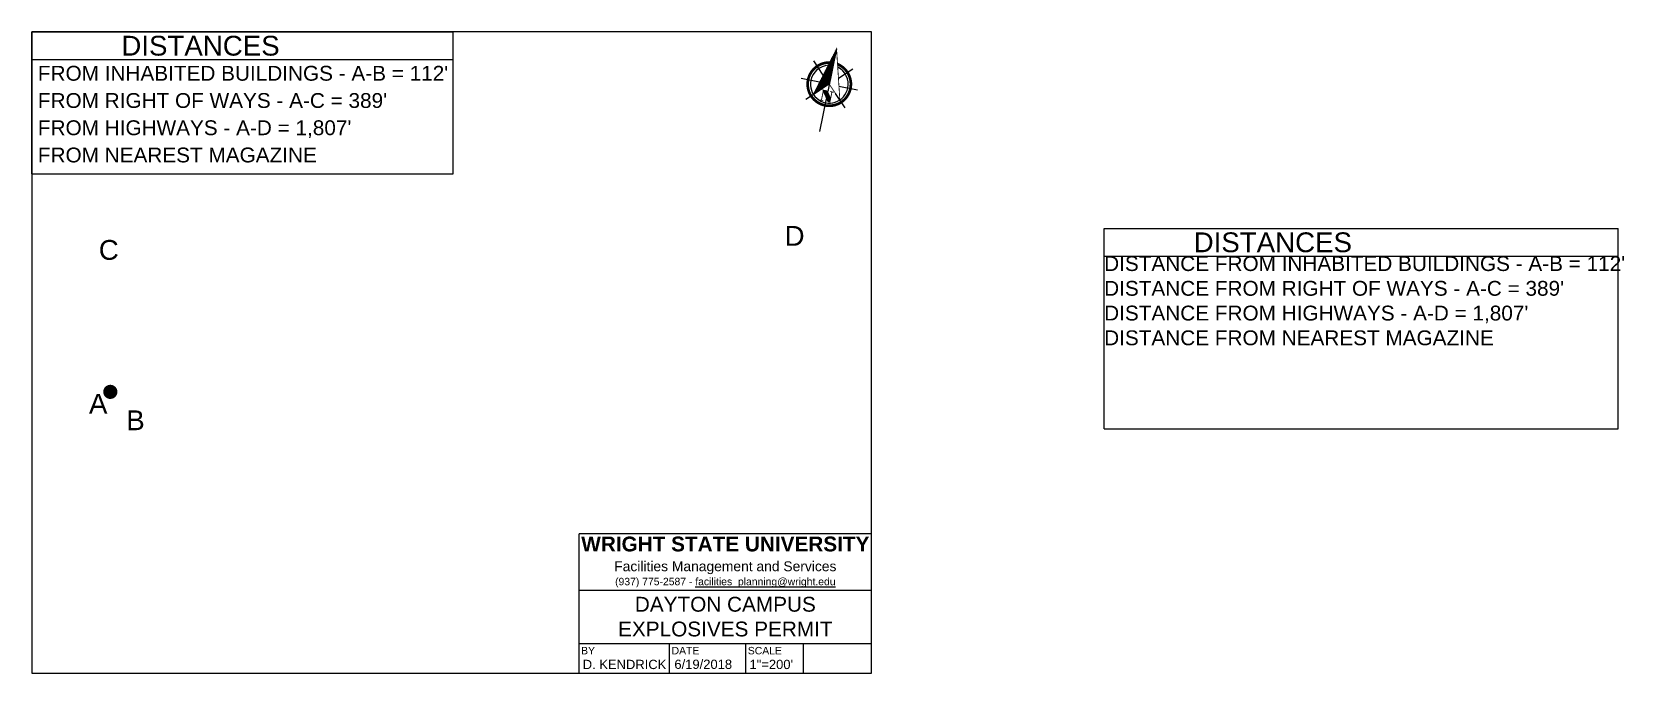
# Paper-space layout 'Letter2 (2)' of a CAD drawing. Header units: inches. Extents: x 0.1 to 20.2, y 0 to 8.1.
import ezdxf
from ezdxf.enums import TextEntityAlignment as Align

# ---------------------------------------------------------------- set-up
doc = ezdxf.new("R2010")
doc.units = ezdxf.units.IN
doc.header["$LTSCALE"] = 0.5
doc.header["$MEASUREMENT"] = 0
doc.set_wipeout_variables(frame=1)
for name, color, linetype in [('BORDER', 11, 'Continuous'), ('BORDER-NOTE', 2, 'Continuous'), ('North Arrow', 2, 'Continuous'), ('Wipeout', 7, 'Continuous'), ('XREF - Off Campus', 7, 'Continuous')]:
    doc.layers.add(name, color=color, linetype=linetype)
doc.layers.add('Viewport', color=6, linetype='Continuous', plot=False)
doc.styles.add('Arial', font='arial.ttf')
doc.styles.add('Title Block', font='arial.ttf')

# ---------------------------------------------------------------- blocks, each defined once
blk = doc.blocks.new('*X9')
at = {"color": 0}
for p, q in [((146.36, -413.14), (147.62, -411.88)), ((146.55, -412.41), (147.62, -411.35)), ((146.75, -411.68), (147.62, -410.82)), ((146.95, -410.95), (147.62, -410.29)), ((147.15, -410.22), (147.62, -409.76)), ((147.35, -409.49), (147.62, -409.23)), ((147.55, -408.76), (147.62, -408.7)), ((144.16, -421.17), (147.62, -417.71)), ((144.36, -420.44), (147.62, -417.18)), ((144.56, -419.71), (147.62, -416.65)), ((144.76, -418.98), (147.62, -416.12)), ((144.96, -418.25), (147.62, -415.59)), ((145.16, -417.52), (147.62, -415.06)), ((145.36, -416.79), (147.62, -414.53)), ((145.56, -416.06), (147.62, -414)), ((145.76, -415.33), (147.62, -413.47)), ((145.96, -414.6), (147.62, -412.94)), ((146.16, -413.87), (147.62, -412.41)), ((142.76, -426.28), (147.62, -421.42)), ((142.96, -425.55), (147.62, -420.89)), ((143.16, -424.82), (147.62, -420.36)), ((143.36, -424.09), (147.62, -419.83)), ((143.56, -423.36), (147.62, -419.3)), ((143.76, -422.63), (147.62, -418.77)), ((143.96, -421.9), (147.62, -418.24))]:
    blk.add_line(p, q, dxfattribs=at)
blk = doc.blocks.new('north_small')
at = {"layer": 'North Arrow'}
blk.add_hatch(color=256, dxfattribs=at).paths.add_polyline_path([(0.153, 0.79), (0.041, 0.813), (0.04, 0.805), (0.069, 0.799), (0.034, 0.63), (0.034, 0.626), (0.033, 0.623), (0.032, 0.621), (0.03, 0.618), (0.029, 0.616), (0.028, 0.614), (0.026, 0.613), (0.024, 0.612), (0.023, 0.612), (0.021, 0.612), (0.019, 0.611), (0.016, 0.611), (0.013, 0.611), (0.01, 0.612), (0.006, 0.612), (0.002, 0.613), (0, 0.613), (-0.001, 0.605), (0.068, 0.591), (0.069, 0.599), (0.065, 0.6), (0.061, 0.601), (0.058, 0.602), (0.054, 0.604), (0.052, 0.605), (0.05, 0.606), (0.048, 0.607), (0.047, 0.608), (0.046, 0.609), (0.045, 0.611), (0.045, 0.613), (0.044, 0.615), (0.044, 0.618), (0.044, 0.621), (0.045, 0.625), (0.046, 0.628), (0.073, 0.762), (0.158, 0.573), (0.204, 0.563), (0.24, 0.738), (0.241, 0.742), (0.242, 0.745), (0.243, 0.748), (0.244, 0.751), (0.245, 0.753), (0.247, 0.755), (0.248, 0.756), (0.249, 0.757), (0.251, 0.758), (0.253, 0.758), (0.255, 0.758), (0.258, 0.758), (0.261, 0.758), (0.264, 0.758), (0.267, 0.758), (0.271, 0.757), (0.273, 0.757), (0.275, 0.765), (0.206, 0.779), (0.205, 0.771), (0.205, 0.771), (0.209, 0.77), (0.213, 0.769), (0.217, 0.767), (0.22, 0.766), (0.222, 0.765), (0.225, 0.764), (0.226, 0.762), (0.228, 0.761), (0.229, 0.759), (0.229, 0.758), (0.23, 0.756), (0.23, 0.753), (0.23, 0.75), (0.23, 0.747), (0.229, 0.744), (0.229, 0.74), (0.212, 0.659)])
for p, q in [((0.329, 1.605), (0.159, 0.777)), ((0.07, 1.095), (-0.113, 1.373)), ((0, 0.955), (-0.358, 1.029)), ((0.366, 1.034), (0.644, 1.218)), ((0.01, 0.799), (-0.269, 0.616)), ((0.13, 0.634), (0, 0)), ((0.305, 0.739), (0.489, 0.46)), ((0.376, 0.878), (0.734, 0.805))]:
    blk.add_line(p, q, dxfattribs=at)
for points, const_width in [([(-0.122, 0.715), (0.329, 1.605), (0.393, 0.612), (0.188, 0.917), (-0.122, 0.715)], 0.0158), ([(0.046, 0.628), (0.045, 0.625), (0.044, 0.621), (0.044, 0.618), (0.044, 0.615), (0.045, 0.613), (0.045, 0.611), (0.046, 0.609), (0.047, 0.608), (0.048, 0.607), (0.05, 0.606), (0.052, 0.605), (0.054, 0.604), (0.058, 0.602), (0.061, 0.601), (0.065, 0.6), (0.069, 0.599), (0.068, 0.591), (-0.001, 0.605), (0, 0.613), (0.002, 0.613), (0.006, 0.612), (0.01, 0.612), (0.013, 0.611), (0.016, 0.611), (0.019, 0.611), (0.021, 0.612), (0.023, 0.612), (0.024, 0.612), (0.026, 0.613), (0.028, 0.614), (0.029, 0.616), (0.03, 0.618), (0.032, 0.621), (0.033, 0.623), (0.034, 0.626), (0.034, 0.63), (0.069, 0.799), (0.04, 0.805), (0.041, 0.813), (0.153, 0.79), (0.212, 0.659), (0.229, 0.74), (0.229, 0.744), (0.23, 0.747), (0.23, 0.75), (0.23, 0.753), (0.23, 0.756), (0.229, 0.758), (0.229, 0.759), (0.228, 0.761), (0.226, 0.762), (0.225, 0.764), (0.222, 0.765), (0.22, 0.766), (0.217, 0.767), (0.213, 0.769), (0.209, 0.77), (0.205, 0.771), (0.205, 0.771), (0.206, 0.779), (0.275, 0.765), (0.273, 0.757), (0.271, 0.757), (0.267, 0.758), (0.264, 0.758), (0.261, 0.758), (0.258, 0.758), (0.255, 0.758), (0.253, 0.758), (0.251, 0.758), (0.249, 0.757), (0.248, 0.756), (0.247, 0.755), (0.245, 0.753), (0.244, 0.751), (0.243, 0.748), (0.242, 0.745), (0.241, 0.742), (0.24, 0.738), (0.204, 0.563), (0.158, 0.573), (0.073, 0.762), (0.046, 0.628), (0.046, 0.628)], 0.00525)]:
    blk.add_lwpolyline(points, dxfattribs=dict(at, const_width=const_width))
at = {"layer": 'North Arrow', "const_width": 0.0525}
for points in [[(-0.224, 1.001, 1), (0.599, 0.833, 0.359415), (0.349, 1.305, 1)], [(0.193, 1.337, 0.359415), (-0.224, 1.001, 1)]]:
    blk.add_lwpolyline(points, format="xyb", dxfattribs=at)
at = {"layer": 'North Arrow'}
for start, end in [(93.448, 168.4211), (348.4211, 63.3941), (168.4211, 348.4211)]:
    blk.add_arc((0.188, 0.917), 0.367, start, end, dxfattribs=at)
at = {"layer": 'North Arrow', "xscale": 0.05250000000000003, "yscale": 0.05250000000000003, "zscale": 0.05250000000000003, "rotation": 348.4210566735326}
blk.add_blockref('*X9', (-2.959, 24.171), dxfattribs=at)

psp = doc.layouts.new('Letter2 (2)')

# ---------------------------------------------------------------- linework, layer by layer
at = {"layer": 'BORDER'}
for p, q in [((0.093, 6.35), (0.093, 8.142)), ((0.093, 8.142), (5.411, 8.142)), ((5.411, 6.35), (5.411, 8.142)), ((0.093, 7.792), (5.411, 7.792)), ((0.093, 6.35), (5.411, 6.35)), ((13.629, 3.13), (13.629, 5.659)), ((13.629, 5.659), (20.118, 5.659)), ((20.118, 3.13), (20.118, 5.659)), ((13.629, 5.309), (20.118, 5.309)), ((13.629, 3.13), (20.118, 3.13))]:
    psp.add_line(p, q, dxfattribs=at)
at = {"layer": 'XREF - Off Campus', "color": 242, "const_width": 0.0897}
psp.add_lwpolyline([(1.039, 3.595, 1), (1.128, 3.595, 1)], format="xyb", close=True, dxfattribs=at)

# ---------------------------------------------------------------- block references
at = {"layer": 'North Arrow', "xscale": 0.65, "yscale": 0.65, "zscale": 0.65}
psp.add_blockref('north_small', (10.037, 6.885), dxfattribs=at)

# ---------------------------------------------------------------- texts
at = {"layer": 'BORDER-NOTE', "style": 'Title Block'}
for p in [(2.222, 7.967), (15.758, 5.484)]:
    psp.add_text('DISTANCES', height=0.25, dxfattribs=at).set_placement(p, align=Align.MIDDLE_CENTER)
for s, p in [("FROM INHABITED BUILDINGS - A-B = 112'", (0.169, 7.525)), ("FROM RIGHT OF WAYS - A-C = 389'", (0.169, 7.181)), ("FROM HIGHWAYS - A-D = 1,807'", (0.169, 6.837)), ('FROM NEAREST MAGAZINE', (0.169, 6.493))]:
    psp.add_text(s, height=0.1875, dxfattribs=at).set_placement(p)
at = {"layer": 'BORDER-NOTE', "color": 242, "style": 'Title Block'}
for s, p in [('D', (9.595, 5.44)), ('C', (0.938, 5.263)), ('A', (0.814, 3.32)), ('B', (1.285, 3.111))]:
    psp.add_text(s, height=0.25, dxfattribs=at).set_placement(p)
at = {"layer": 'BORDER-NOTE', "insert": (13.629, 5.309), "char_height": 0.125, "width": 7.65854, "attachment_point": 1, "style": 'Title Block'}
psp.add_mtext("{\\H1.5x;DISTANCE FROM INHABITED BUILDINGS - A-B = 112'\\PDISTANCE FROM RIGHT OF WAYS - A-C = 389'\\PDISTANCE FROM HIGHWAYS - A-D = 1,807'\\PDISTANCE FROM NEAREST MAGAZINE }", dxfattribs=at)

# ---------------------------------------------------------------- viewports
at = {"layer": 'Viewport', "view_target_point": (18356651.37, 7836435.707), "view_twist_angle": 348.49757075}
psp.add_viewport(center=(5.393, 4.092), size=(10.6, 8.1), view_center_point=(44968.284, 26288.227), view_height=19440.00028, dxfattribs=at)

# ---------------------------------------------------------------- next in the draw order: wipeouts: each hides what was drawn before it
psp.add_wipeout([(7.001, 0.042), (10.693, 0.042), (10.693, 1.8), (7.001, 1.8), (7.001, 1.8), (7.001, 1.8), (7.001, 0.418)]).dxf.layer = 'Wipeout'

# ---------------------------------------------------------------- next in the draw order: linework, layer by layer
at = {"layer": 'BORDER'}
for p, q in [((7.001, 0.042), (7.001, 1.8)), ((7.001, 0.042), (7.001, 1.155)), ((7.001, 1.092), (10.693, 1.092)), ((7.001, 0.418), (10.693, 0.418)), ((8.143, 0.042), (8.143, 0.418)), ((9.105, 0.042), (9.105, 0.418)), ((9.834, 0.042), (9.834, 0.418)), ((7.001, 0.042), (10.693, 0.042))]:
    psp.add_line(p, q, dxfattribs=at)
psp.add_lwpolyline([(0.093, 8.142), (0.093, 0.042), (10.693, 0.042), (10.693, 8.142)], close=True, dxfattribs=at)
psp.add_lwpolyline([(10.693, 1.8), (7.001, 1.8)], dxfattribs=at)

# ---------------------------------------------------------------- next in the draw order: texts
at = {"layer": 'BORDER-NOTE'}
for s, height, style, p in [('BY', 0.0938, 'Title Block', (7.027, 0.28)), ('D. KENDRICK', 0.11719, 'Arial', (7.047, 0.094)), ('DATE', 0.0938, 'Title Block', (8.169, 0.28)), ('6/19/2018', 0.1172, 'Arial', (8.204, 0.096)), ('SCALE', 0.0938, 'Title Block', (9.131, 0.28)), ('1"=200\'', 0.1172, 'Arial', (9.152, 0.094))]:
    psp.add_text(s, height=height, dxfattribs=dict(at, style=style)).set_placement(p)
at = {"layer": 'BORDER-NOTE', "insert": (8.847, 1.446), "char_height": 0.125, "width": 3.6924, "attachment_point": 5, "style": 'Title Block'}
psp.add_mtext('{\\fArial|b1|i0|c0|p34;\\H1.5x;WRIGHT STATE UNIVERSITY\\fArial|b0|i0|c0|p34;\\H0.66667x;^JFacilities Management and Services^J\\H0.75x;(937) 775-2587 - \\L\\C162;facilities_planning@wright.edu}', dxfattribs=at)
at = {"layer": 'BORDER-NOTE', "color": 242, "insert": (8.847, 0.755), "char_height": 0.1875, "width": 3.69231, "attachment_point": 5, "style": 'Arial'}
psp.add_mtext('DAYTON CAMPUS\\PEXPLOSIVES PERMIT', dxfattribs=at)

doc.saveas('drawing.dxf')
